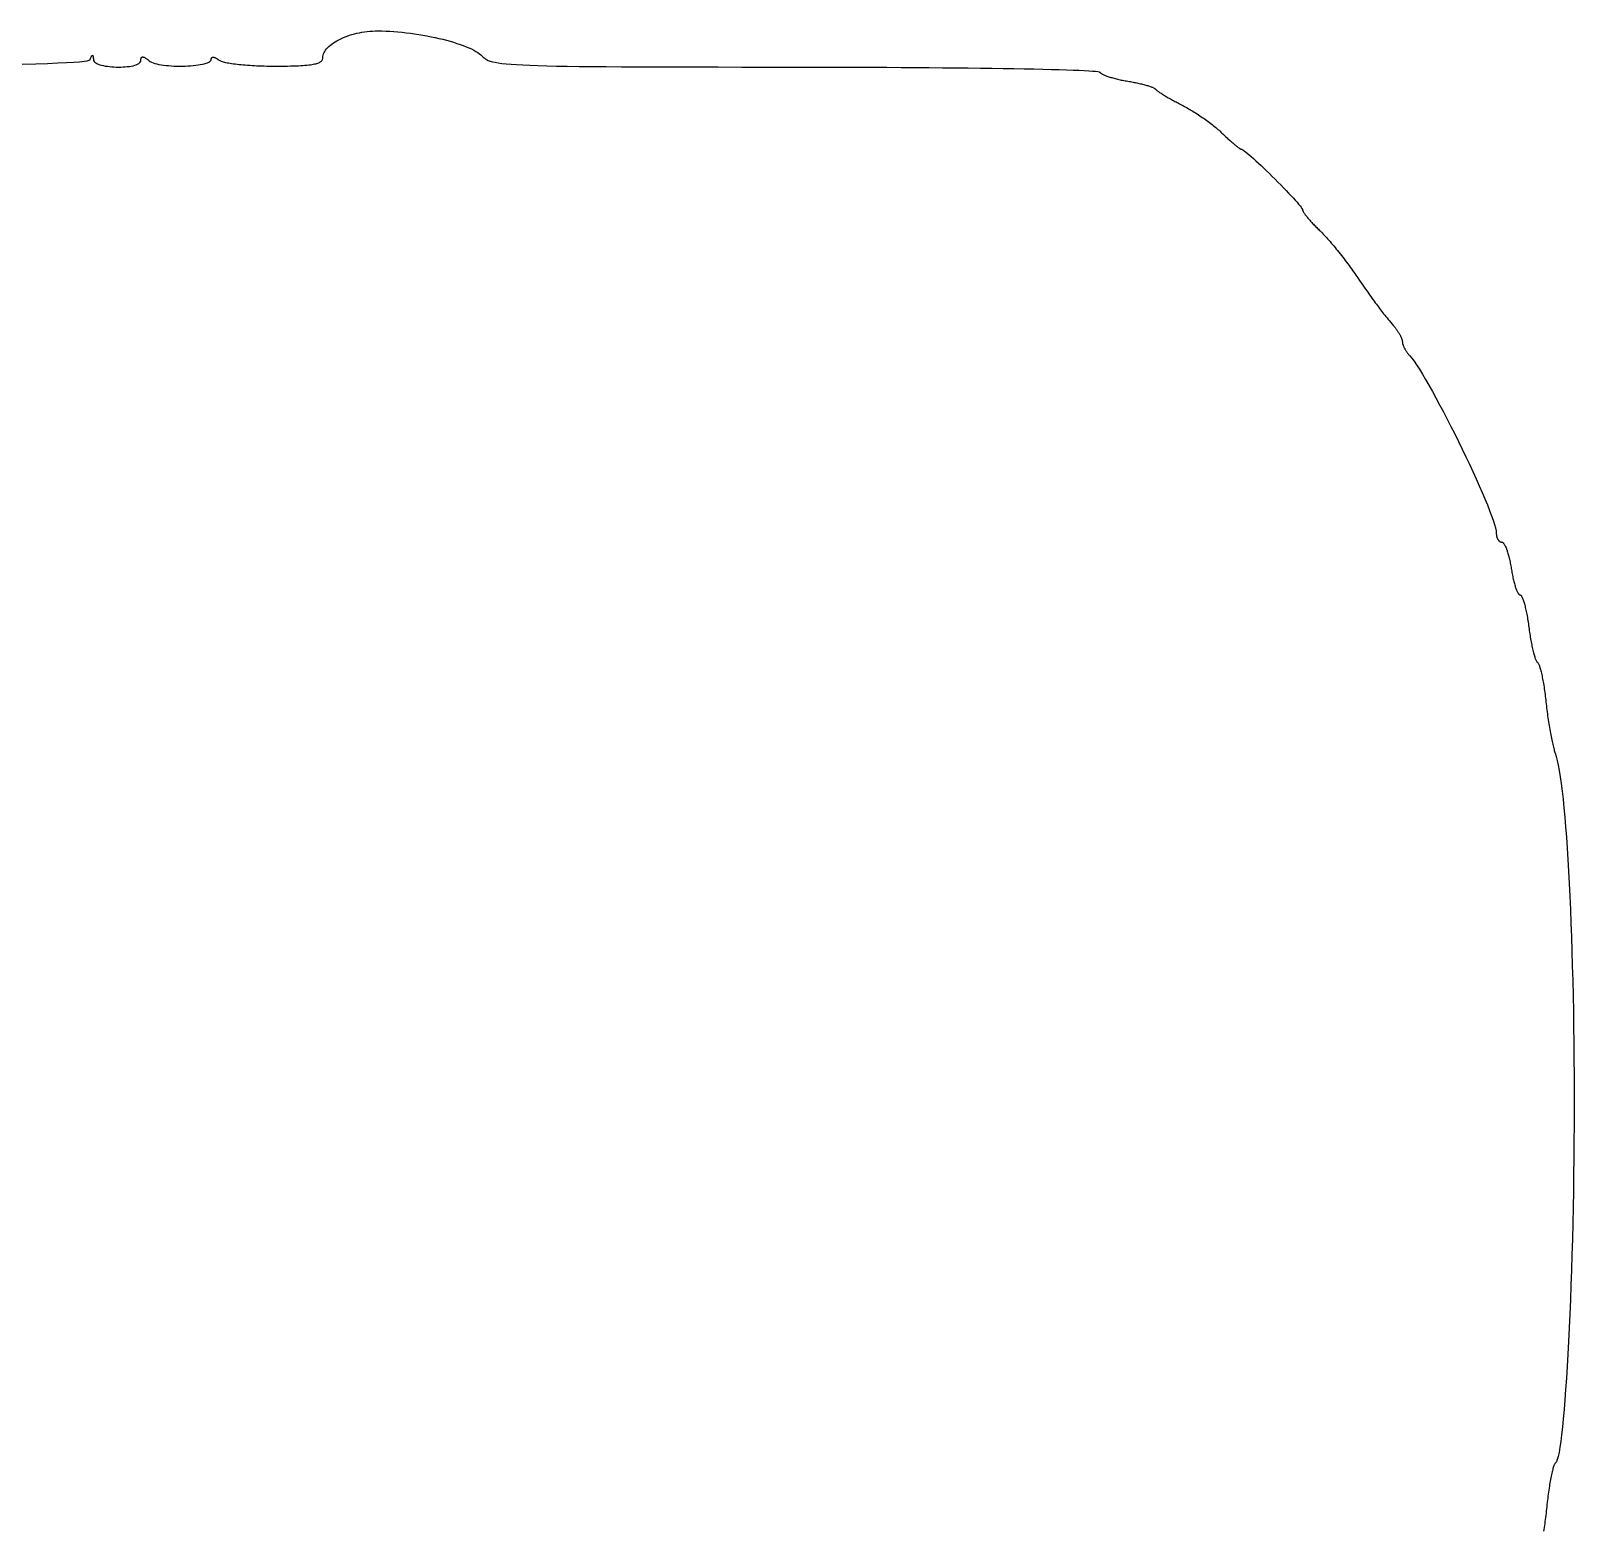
# Model space of a CAD drawing. Extents: x 30.9 to 78.4, y 89.6 to 108.4.
# Drawn here: x 66.39 to 75.43, y 98.48 to 107.26 of the extents above; entities that cross this region are included whole.
import ezdxf

# ---------------------------------------------------------------- set-up
doc = ezdxf.new("R2010")
doc.units = 0
doc.layers.get('0').update_dxf_attribs({"linetype": 'CONTINUOUS'})

msp = doc.modelspace()

# ---------------------------------------------------------------- linework, layer by layer
at = {"color": 7}
for points in [[(68.1018, 107.1004), (68.1023, 107.1081), (68.1037, 107.1159), (68.1061, 107.1236), (68.1094, 107.1312), (68.1136, 107.1387), (68.1186, 107.1462), (68.1244, 107.1535), (68.131, 107.1608), (68.1383, 107.1679), (68.1464, 107.1748), (68.1551, 107.1816), (68.1645, 107.1882), (68.1745, 107.1946), (68.185, 107.2008), (68.1962, 107.2068), (68.2079, 107.2125), (68.22, 107.218), (68.2326, 107.2232), (68.2457, 107.2281), (68.2592, 107.2327), (68.273, 107.2369), (68.2872, 107.2409), (68.3016, 107.2445), (68.3164, 107.2477), (68.3314, 107.2506), (68.3466, 107.253), (68.362, 107.2551), (68.3775, 107.2567), (68.3932, 107.2578), (68.4089, 107.2586), (68.4247, 107.2588)], [(68.4247, 107.2588), (68.4475, 107.2586), (68.4708, 107.2579), (68.4944, 107.2567), (68.5182, 107.2552), (68.5424, 107.2532), (68.5667, 107.2509), (68.5911, 107.2481), (68.6155, 107.245), (68.6399, 107.2416), (68.6642, 107.2378), (68.6883, 107.2337), (68.7122, 107.2293), (68.7359, 107.2247), (68.7591, 107.2197), (68.7819, 107.2146), (68.8043, 107.2092), (68.826, 107.2035), (68.8472, 107.1977), (68.8676, 107.1917), (68.8873, 107.1855), (68.9062, 107.1792), (68.9242, 107.1727), (68.9412, 107.1661), (68.9572, 107.1594), (68.9721, 107.1526), (68.9858, 107.1458), (68.9984, 107.1388), (69.0096, 107.1319), (69.0195, 107.1249), (69.028, 107.1179), (69.0349, 107.1109)], [(66.3418, 107.0642), (66.4213, 107.0662), (66.4909, 107.0683), (66.5511, 107.0705), (66.6022, 107.0728), (66.6445, 107.0753), (66.6785, 107.0779), (66.7046, 107.0807), (66.7232, 107.0836), (66.7345, 107.0867), (66.7391, 107.0899)], [(66.7391, 107.0899), (66.7404, 107.0931), (66.7417, 107.0961), (66.7429, 107.0989), (66.744, 107.1015), (66.7451, 107.1038), (66.7461, 107.106), (66.7471, 107.1079), (66.748, 107.1096), (66.7489, 107.1111), (66.7497, 107.1124), (66.7505, 107.1135), (66.7513, 107.1143), (66.752, 107.115), (66.7526, 107.1154), (66.7532, 107.1156), (66.7538, 107.1156), (66.7544, 107.1154), (66.7549, 107.115), (66.7554, 107.1143), (66.7558, 107.1135), (66.7562, 107.1124), (66.7566, 107.1111), (66.757, 107.1096), (66.7573, 107.1079), (66.7576, 107.106), (66.7579, 107.1038), (66.7582, 107.1015), (66.7585, 107.0989), (66.7587, 107.0961), (66.759, 107.0931), (66.7592, 107.0899)], [(66.7592, 107.0899), (66.7603, 107.0847), (66.7631, 107.0799), (66.7673, 107.0754), (66.7729, 107.0712), (66.7797, 107.0674), (66.7876, 107.0638), (66.7966, 107.0606), (66.8066, 107.0577), (66.8173, 107.0552), (66.8287, 107.0529), (66.8407, 107.0511), (66.8533, 107.0495), (66.8661, 107.0483), (66.8793, 107.0474), (66.8926, 107.0468), (66.9059, 107.0466), (66.9192, 107.0467), (66.9323, 107.0472), (66.9451, 107.048), (66.9575, 107.0492), (66.9695, 107.0507), (66.9808, 107.0526), (66.9913, 107.0548), (67.0011, 107.0574), (67.0099, 107.0603), (67.0176, 107.0636), (67.0242, 107.0673), (67.0295, 107.0713), (67.0335, 107.0757), (67.0359, 107.0804), (67.0367, 107.0855)], [(67.0367, 107.0855), (67.0368, 107.0881), (67.0369, 107.0905), (67.0371, 107.0927), (67.0374, 107.0948), (67.0378, 107.0967), (67.0383, 107.0984), (67.0389, 107.0999), (67.0396, 107.1013), (67.0404, 107.1025), (67.0413, 107.1035), (67.0422, 107.1043), (67.0433, 107.105), (67.0445, 107.1055), (67.0458, 107.1058), (67.0472, 107.1059), (67.0487, 107.1058), (67.0503, 107.1056), (67.052, 107.1052), (67.0539, 107.1046), (67.0558, 107.1038), (67.0579, 107.1029), (67.0601, 107.1018), (67.0624, 107.1005), (67.0648, 107.099), (67.0674, 107.0974), (67.07, 107.0955), (67.0728, 107.0935), (67.0758, 107.0914), (67.0788, 107.089), (67.082, 107.0865), (67.0853, 107.0838)], [(67.0853, 107.0838), (67.0915, 107.0794), (67.0992, 107.0754), (67.1082, 107.0717), (67.1184, 107.0684), (67.1298, 107.0653), (67.1421, 107.0626), (67.1554, 107.0602), (67.1694, 107.0581), (67.1841, 107.0564), (67.1994, 107.0549), (67.2151, 107.0538), (67.2311, 107.0529), (67.2474, 107.0524), (67.2637, 107.0522), (67.2801, 107.0522), (67.2963, 107.0526), (67.3123, 107.0533), (67.328, 107.0542), (67.3432, 107.0555), (67.3578, 107.057), (67.3718, 107.0588), (67.3849, 107.0609), (67.3972, 107.0632), (67.4084, 107.0659), (67.4185, 107.0688), (67.4274, 107.072), (67.4349, 107.0755), (67.4409, 107.0792), (67.4453, 107.0832), (67.4481, 107.0874), (67.449, 107.0919)], [(67.449, 107.0919), (67.4491, 107.0936), (67.4493, 107.0952), (67.4495, 107.0966), (67.4499, 107.0979), (67.4504, 107.0991), (67.4511, 107.1002), (67.4518, 107.1011), (67.4526, 107.1019), (67.4535, 107.1027), (67.4545, 107.1032), (67.4556, 107.1037), (67.4568, 107.1041), (67.458, 107.1043), (67.4594, 107.1044), (67.4608, 107.1044), (67.4623, 107.1043), (67.4639, 107.104), (67.4655, 107.1036), (67.4673, 107.1032), (67.469, 107.1026), (67.4709, 107.1018), (67.4728, 107.101), (67.4748, 107.1), (67.4768, 107.099), (67.4789, 107.0978), (67.481, 107.0965), (67.4831, 107.0951), (67.4854, 107.0935), (67.4876, 107.0919), (67.4899, 107.0901), (67.4922, 107.0882)], [(67.4922, 107.0882), (67.4949, 107.0863), (67.4983, 107.0844), (67.5025, 107.0826), (67.5073, 107.0808), (67.5128, 107.079), (67.519, 107.0773), (67.5258, 107.0755), (67.5332, 107.0739), (67.5412, 107.0723), (67.5498, 107.0707), (67.5589, 107.0691), (67.5685, 107.0677), (67.5786, 107.0662), (67.5892, 107.0648), (67.6002, 107.0635), (67.6117, 107.0623), (67.6235, 107.0611), (67.6358, 107.0599), (67.6483, 107.0589), (67.6613, 107.0579), (67.6745, 107.057), (67.688, 107.0561), (67.7018, 107.0554), (67.7158, 107.0547), (67.73, 107.0541), (67.7444, 107.0536), (67.759, 107.0531), (67.7737, 107.0528), (67.7886, 107.0526), (67.8036, 107.0524), (67.8186, 107.0524)], [(67.8186, 107.0524), (67.8394, 107.0524), (67.8592, 107.0525), (67.8781, 107.0527), (67.896, 107.0529), (67.9131, 107.0533), (67.9293, 107.0537), (67.9446, 107.0542), (67.9591, 107.0548), (67.9727, 107.0555), (67.9855, 107.0563), (67.9976, 107.0571), (68.0089, 107.0581), (68.0194, 107.0592), (68.0292, 107.0604), (68.0383, 107.0617), (68.0467, 107.0631), (68.0544, 107.0647), (68.0614, 107.0663), (68.0679, 107.0681), (68.0737, 107.07), (68.0789, 107.0721), (68.0835, 107.0743), (68.0875, 107.0766), (68.091, 107.079), (68.094, 107.0816), (68.0965, 107.0844), (68.0984, 107.0873), (68.0999, 107.0903), (68.101, 107.0935), (68.1016, 107.0969), (68.1018, 107.1004)], [(69.0349, 107.1109), (69.0404, 107.1052), (69.0463, 107.0999), (69.0531, 107.0948), (69.0611, 107.0901), (69.0705, 107.0858), (69.0817, 107.0817), (69.095, 107.0779), (69.1108, 107.0744), (69.1293, 107.0712), (69.1508, 107.0682), (69.1757, 107.0655), (69.2042, 107.063), (69.2368, 107.0608), (69.2736, 107.0588), (69.3151, 107.0569), (69.3615, 107.0553), (69.4131, 107.0539), (69.4703, 107.0526), (69.5334, 107.0515), (69.6026, 107.0506), (69.6784, 107.0497), (69.7609, 107.0491), (69.8506, 107.0485), (69.9478, 107.048), (70.0526, 107.0477), (70.1656, 107.0474), (70.2869, 107.0472), (70.417, 107.0471), (70.556, 107.047), (70.7044, 107.0469), (70.8624, 107.0469)], [(70.8624, 107.0469), (70.9561, 107.0469), (71.0486, 107.0468), (71.1398, 107.0466), (71.2296, 107.0463), (71.3178, 107.0459), (71.4043, 107.0455), (71.489, 107.045), (71.5718, 107.0444), (71.6525, 107.0438), (71.7311, 107.0431), (71.8073, 107.0423), (71.881, 107.0415), (71.9522, 107.0406), (72.0208, 107.0397), (72.0865, 107.0387), (72.1492, 107.0376), (72.2089, 107.0365), (72.2654, 107.0354), (72.3185, 107.0342), (72.3682, 107.033), (72.4144, 107.0317), (72.4568, 107.0304), (72.4954, 107.029), (72.53, 107.0276), (72.5606, 107.0262), (72.587, 107.0248), (72.609, 107.0233), (72.6266, 107.0218), (72.6396, 107.0202), (72.6479, 107.0187), (72.6513, 107.0171)], [(72.6513, 107.0171), (72.6525, 107.0155), (72.654, 107.0138), (72.656, 107.0121), (72.6583, 107.0104), (72.6609, 107.0086), (72.6639, 107.0069), (72.6673, 107.005), (72.6709, 107.0032), (72.6748, 107.0014), (72.6791, 106.9995), (72.6836, 106.9976), (72.6884, 106.9957), (72.6935, 106.9939), (72.6988, 106.992), (72.7043, 106.9901), (72.71, 106.9882), (72.716, 106.9864), (72.7222, 106.9846), (72.7286, 106.9827), (72.7351, 106.9809), (72.7418, 106.9792), (72.7487, 106.9775), (72.7557, 106.9758), (72.7628, 106.9741), (72.7701, 106.9725), (72.7774, 106.9709), (72.7849, 106.9694), (72.7924, 106.968), (72.8001, 106.9666), (72.8078, 106.9652), (72.8155, 106.9639)], [(72.8155, 106.9639), (72.8232, 106.9627), (72.8309, 106.9614), (72.8385, 106.96), (72.8461, 106.9586), (72.8535, 106.9571), (72.8609, 106.9557), (72.8682, 106.9541), (72.8753, 106.9526), (72.8823, 106.951), (72.8891, 106.9494), (72.8958, 106.9478), (72.9024, 106.9462), (72.9087, 106.9445), (72.9149, 106.9429), (72.9209, 106.9412), (72.9266, 106.9396), (72.9321, 106.9379), (72.9374, 106.9362), (72.9425, 106.9346), (72.9473, 106.9329), (72.9518, 106.9313), (72.956, 106.9297), (72.9599, 106.9281), (72.9636, 106.9265), (72.9669, 106.925), (72.9699, 106.9235), (72.9725, 106.922), (72.9748, 106.9206), (72.9767, 106.9192), (72.9783, 106.9178), (72.9794, 106.9165)], [(72.9794, 106.9165), (72.9806, 106.9151), (72.9821, 106.9136), (72.984, 106.9119), (72.9862, 106.91), (72.9887, 106.908), (72.9915, 106.9058), (72.9947, 106.9035), (72.9981, 106.9011), (73.0019, 106.8985), (73.0059, 106.8958), (73.0101, 106.893), (73.0146, 106.8901), (73.0194, 106.8871), (73.0244, 106.884), (73.0296, 106.8809), (73.035, 106.8776), (73.0406, 106.8743), (73.0463, 106.8709), (73.0523, 106.8674), (73.0584, 106.8639), (73.0647, 106.8603), (73.0711, 106.8567), (73.0777, 106.8531), (73.0844, 106.8495), (73.0912, 106.8458), (73.098, 106.8421), (73.105, 106.8384), (73.1121, 106.8347), (73.1192, 106.831), (73.1263, 106.8273), (73.1336, 106.8236)], [(73.1336, 106.8236), (73.1409, 106.8199), (73.1484, 106.8159), (73.156, 106.8117), (73.1638, 106.8073), (73.1717, 106.8028), (73.1798, 106.7981), (73.1879, 106.7932), (73.196, 106.7882), (73.2043, 106.7831), (73.2126, 106.7778), (73.2209, 106.7725), (73.2292, 106.767), (73.2375, 106.7615), (73.2458, 106.7559), (73.254, 106.7502), (73.2622, 106.7445), (73.2703, 106.7387), (73.2783, 106.7329), (73.2862, 106.7271), (73.294, 106.7213), (73.3016, 106.7155), (73.3091, 106.7097), (73.3164, 106.704), (73.3235, 106.6983), (73.3304, 106.6926), (73.3371, 106.687), (73.3436, 106.6815), (73.3498, 106.6761), (73.3557, 106.6707), (73.3613, 106.6655), (73.3667, 106.6604)], [(73.3667, 106.6604), (73.3718, 106.6554), (73.377, 106.6505), (73.3821, 106.6456), (73.3871, 106.6408), (73.3922, 106.6362), (73.3971, 106.6316), (73.402, 106.627), (73.4069, 106.6226), (73.4116, 106.6184), (73.4163, 106.6142), (73.4209, 106.6102), (73.4253, 106.6062), (73.4297, 106.6025), (73.4339, 106.5988), (73.438, 106.5954), (73.442, 106.5921), (73.4458, 106.5889), (73.4495, 106.5859), (73.453, 106.5831), (73.4564, 106.5805), (73.4596, 106.5781), (73.4626, 106.5759), (73.4654, 106.5739), (73.468, 106.5721), (73.4704, 106.5705), (73.4725, 106.5691), (73.4745, 106.568), (73.4762, 106.5671), (73.4777, 106.5665), (73.479, 106.5661), (73.4799, 106.5659)], [(73.4799, 106.5659), (73.4835, 106.5649), (73.4889, 106.562), (73.4959, 106.5573), (73.5044, 106.5508), (73.5143, 106.5429), (73.5254, 106.5335), (73.5377, 106.5228), (73.551, 106.511), (73.5652, 106.4981), (73.5801, 106.4843), (73.5957, 106.4698), (73.6117, 106.4545), (73.6281, 106.4388), (73.6448, 106.4226), (73.6615, 106.4062), (73.6783, 106.3896), (73.6948, 106.373), (73.7111, 106.3565), (73.727, 106.3402), (73.7424, 106.3243), (73.7571, 106.3089), (73.771, 106.2941), (73.784, 106.28), (73.7959, 106.2669), (73.8067, 106.2547), (73.8161, 106.2436), (73.8242, 106.2338), (73.8306, 106.2253), (73.8354, 106.2184), (73.8384, 106.2131), (73.8394, 106.2096)], [(73.8394, 106.2096), (73.8395, 106.2081), (73.8399, 106.2064), (73.8406, 106.2045), (73.8415, 106.2023), (73.8427, 106.1999), (73.8441, 106.1974), (73.8457, 106.1946), (73.8476, 106.1916), (73.8497, 106.1885), (73.8519, 106.1852), (73.8544, 106.1818), (73.8571, 106.1781), (73.86, 106.1744), (73.8631, 106.1705), (73.8663, 106.1665), (73.8698, 106.1623), (73.8733, 106.1581), (73.8771, 106.1537), (73.881, 106.1493), (73.885, 106.1448), (73.8892, 106.1402), (73.8935, 106.1355), (73.8979, 106.1307), (73.9024, 106.1259), (73.9071, 106.1211), (73.9118, 106.1162), (73.9167, 106.1113), (73.9216, 106.1064), (73.9266, 106.1015), (73.9317, 106.0965), (73.9368, 106.0916)], [(73.9368, 106.0916), (73.9422, 106.0865), (73.9477, 106.0809), (73.9535, 106.075), (73.9596, 106.0687), (73.9658, 106.0621), (73.9723, 106.0551), (73.9789, 106.0478), (73.9856, 106.0402), (73.9926, 106.0324), (73.9996, 106.0243), (74.0068, 106.0159), (74.0141, 106.0073), (74.0214, 105.9986), (74.0289, 105.9896), (74.0364, 105.9805), (74.0439, 105.9713), (74.0514, 105.9619), (74.059, 105.9524), (74.0666, 105.9428), (74.0741, 105.9332), (74.0816, 105.9235), (74.0891, 105.9137), (74.0965, 105.904), (74.1038, 105.8942), (74.1111, 105.8845), (74.1182, 105.8748), (74.1252, 105.8652), (74.132, 105.8557), (74.1387, 105.8462), (74.1452, 105.8369), (74.1516, 105.8277)], [(74.1516, 105.8277), (74.1623, 105.8121), (74.1724, 105.7973), (74.1821, 105.7832), (74.1913, 105.7699), (74.2001, 105.7572), (74.2084, 105.7451), (74.2164, 105.7336), (74.2241, 105.7227), (74.2314, 105.7122), (74.2385, 105.7022), (74.2453, 105.6926), (74.252, 105.6834), (74.2584, 105.6745), (74.2647, 105.6659), (74.2709, 105.6575), (74.277, 105.6494), (74.2831, 105.6413), (74.2891, 105.6334), (74.2951, 105.6255), (74.3012, 105.6177), (74.3074, 105.6098), (74.3137, 105.6019), (74.3201, 105.5939), (74.3267, 105.5857), (74.3335, 105.5774), (74.3406, 105.5688), (74.3479, 105.5599), (74.3555, 105.5507), (74.3635, 105.5411), (74.3718, 105.5311), (74.3805, 105.5207)], [(74.3805, 105.5207), (74.3828, 105.5179), (74.385, 105.5151), (74.3872, 105.5123), (74.3894, 105.5094), (74.3915, 105.5064), (74.3936, 105.5034), (74.3957, 105.5004), (74.3977, 105.4974), (74.3996, 105.4944), (74.4015, 105.4913), (74.4034, 105.4883), (74.4051, 105.4852), (74.4069, 105.4822), (74.4085, 105.4792), (74.4101, 105.4762), (74.4116, 105.4732), (74.413, 105.4703), (74.4144, 105.4674), (74.4156, 105.4645), (74.4168, 105.4617), (74.4179, 105.459), (74.4189, 105.4563), (74.4199, 105.4537), (74.4207, 105.4512), (74.4214, 105.4487), (74.422, 105.4464), (74.4225, 105.4441), (74.4229, 105.4419), (74.4232, 105.4399), (74.4234, 105.4379), (74.4235, 105.4361)], [(74.4235, 105.4361), (74.4235, 105.4342), (74.4237, 105.4323), (74.424, 105.4303), (74.4244, 105.4281), (74.4249, 105.4259), (74.4255, 105.4236), (74.4262, 105.4212), (74.4271, 105.4188), (74.428, 105.4163), (74.429, 105.4137), (74.4301, 105.4111), (74.4313, 105.4084), (74.4326, 105.4057), (74.4339, 105.4029), (74.4353, 105.4001), (74.4368, 105.3973), (74.4384, 105.3945), (74.4401, 105.3916), (74.4418, 105.3888), (74.4436, 105.3859), (74.4454, 105.383), (74.4473, 105.3802), (74.4492, 105.3773), (74.4512, 105.3745), (74.4533, 105.3717), (74.4554, 105.3689), (74.4575, 105.3662), (74.4597, 105.3635), (74.4619, 105.3609), (74.4641, 105.3583), (74.4664, 105.3557)], [(74.4664, 105.3557), (74.4784, 105.3415), (74.4919, 105.3234), (74.5069, 105.3015), (74.5232, 105.2763), (74.5408, 105.2479), (74.5593, 105.2167), (74.5788, 105.1829), (74.5991, 105.1468), (74.6201, 105.1086), (74.6415, 105.0688), (74.6634, 105.0274), (74.6855, 104.9849), (74.7077, 104.9415), (74.7299, 104.8974), (74.7519, 104.8529), (74.7736, 104.8084), (74.795, 104.764), (74.8157, 104.7201), (74.8358, 104.677), (74.855, 104.6349), (74.8733, 104.594), (74.8904, 104.5547), (74.9064, 104.5173), (74.9209, 104.482), (74.934, 104.4491), (74.9454, 104.4189), (74.955, 104.3916), (74.9628, 104.3675), (74.9685, 104.347), (74.972, 104.3302), (74.9732, 104.3174)], [(74.9732, 104.3174), (74.9732, 104.3146), (74.9734, 104.3118), (74.9736, 104.3091), (74.9739, 104.3064), (74.9743, 104.3037), (74.9747, 104.3011), (74.9753, 104.2986), (74.9759, 104.2961), (74.9766, 104.2937), (74.9773, 104.2913), (74.9782, 104.289), (74.979, 104.2868), (74.98, 104.2847), (74.981, 104.2826), (74.9821, 104.2807), (74.9832, 104.2788), (74.9844, 104.277), (74.9856, 104.2753), (74.9869, 104.2738), (74.9883, 104.2723), (74.9896, 104.2709), (74.9911, 104.2697), (74.9925, 104.2685), (74.994, 104.2675), (74.9956, 104.2666), (74.9971, 104.2658), (74.9987, 104.2652), (75.0004, 104.2647), (75.002, 104.2643), (75.0037, 104.2641), (75.0054, 104.264)], [(75.0054, 104.264), (75.0072, 104.2638), (75.0089, 104.2632), (75.0108, 104.2621), (75.0126, 104.2607), (75.0145, 104.2588), (75.0164, 104.2566), (75.0183, 104.254), (75.0203, 104.2511), (75.0222, 104.2478), (75.0242, 104.2441), (75.0262, 104.2402), (75.0281, 104.2359), (75.0301, 104.2313), (75.0321, 104.2264), (75.034, 104.2213), (75.036, 104.2159), (75.0379, 104.2102), (75.0398, 104.2043), (75.0417, 104.1981), (75.0435, 104.1917), (75.0454, 104.1851), (75.0471, 104.1783), (75.0489, 104.1712), (75.0506, 104.164), (75.0522, 104.1567), (75.0538, 104.1491), (75.0554, 104.1415), (75.0568, 104.1336), (75.0582, 104.1257), (75.0596, 104.1176), (75.0609, 104.1094)], [(75.0609, 104.1094), (75.0621, 104.1012), (75.0635, 104.0932), (75.0648, 104.0852), (75.0663, 104.0774), (75.0678, 104.0697), (75.0693, 104.0622), (75.0709, 104.0548), (75.0725, 104.0476), (75.0741, 104.0406), (75.0758, 104.0338), (75.0775, 104.0272), (75.0793, 104.0208), (75.081, 104.0146), (75.0828, 104.0087), (75.0846, 104.003), (75.0864, 103.9976), (75.0882, 103.9924), (75.09, 103.9875), (75.0918, 103.983), (75.0936, 103.9787), (75.0954, 103.9747), (75.0971, 103.9711), (75.0989, 103.9678), (75.1006, 103.9648), (75.1024, 103.9622), (75.1041, 103.96), (75.1057, 103.9582), (75.1074, 103.9567), (75.109, 103.9557), (75.1105, 103.955), (75.112, 103.9548)], [(75.112, 103.9548), (75.1135, 103.9546), (75.1151, 103.9538), (75.1167, 103.9525), (75.1183, 103.9507), (75.12, 103.9484), (75.1217, 103.9457), (75.1235, 103.9425), (75.1252, 103.9389), (75.127, 103.9349), (75.1288, 103.9304), (75.1306, 103.9256), (75.1324, 103.9203), (75.1342, 103.9147), (75.136, 103.9088), (75.1378, 103.9025), (75.1397, 103.8958), (75.1415, 103.8889), (75.1432, 103.8816), (75.145, 103.874), (75.1468, 103.8662), (75.1485, 103.8581), (75.1502, 103.8497), (75.1519, 103.8411), (75.1535, 103.8323), (75.1551, 103.8233), (75.1567, 103.8141), (75.1582, 103.8046), (75.1596, 103.7951), (75.161, 103.7853), (75.1624, 103.7754), (75.1637, 103.7654)], [(75.1637, 103.7654), (75.165, 103.7554), (75.1663, 103.7454), (75.1677, 103.7355), (75.1692, 103.7258), (75.1707, 103.7162), (75.1722, 103.7067), (75.1738, 103.6974), (75.1754, 103.6883), (75.1771, 103.6793), (75.1787, 103.6706), (75.1804, 103.662), (75.1822, 103.6537), (75.1839, 103.6457), (75.1857, 103.6379), (75.1874, 103.6304), (75.1892, 103.6232), (75.191, 103.6162), (75.1928, 103.6096), (75.1945, 103.6033), (75.1963, 103.5974), (75.1981, 103.5919), (75.1998, 103.5867), (75.2015, 103.5819), (75.2033, 103.5775), (75.2049, 103.5735), (75.2066, 103.57), (75.2082, 103.5669), (75.2098, 103.5643), (75.2113, 103.5621), (75.2128, 103.5605), (75.2143, 103.5593)], [(75.2143, 103.5593), (75.2158, 103.5581), (75.2173, 103.5564), (75.2188, 103.5541), (75.2204, 103.5512), (75.222, 103.5478), (75.2236, 103.5439), (75.2253, 103.5395), (75.227, 103.5346), (75.2287, 103.5293), (75.2304, 103.5235), (75.2321, 103.5173), (75.2339, 103.5107), (75.2356, 103.5037), (75.2374, 103.4962), (75.2391, 103.4885), (75.2409, 103.4804), (75.2426, 103.4719), (75.2443, 103.4631), (75.246, 103.4541), (75.2477, 103.4447), (75.2494, 103.4351), (75.251, 103.4252), (75.2526, 103.4151), (75.2542, 103.4048), (75.2557, 103.3943), (75.2572, 103.3836), (75.2586, 103.3727), (75.26, 103.3617), (75.2614, 103.3505), (75.2627, 103.3393), (75.2639, 103.3279)], [(75.2639, 103.3279), (75.2651, 103.3164), (75.2664, 103.3048), (75.2678, 103.2932), (75.2693, 103.2815), (75.2708, 103.2698), (75.2723, 103.2581), (75.2739, 103.2464), (75.2756, 103.2348), (75.2773, 103.2232), (75.279, 103.2117), (75.2808, 103.2003), (75.2826, 103.1891), (75.2845, 103.1779), (75.2864, 103.167), (75.2882, 103.1562), (75.2902, 103.1457), (75.2921, 103.1354), (75.294, 103.1253), (75.2959, 103.1155), (75.2979, 103.106), (75.2998, 103.0969), (75.3018, 103.088), (75.3037, 103.0795), (75.3056, 103.0714), (75.3075, 103.0637), (75.3094, 103.0565), (75.3112, 103.0496), (75.313, 103.0433), (75.3148, 103.0374), (75.3166, 103.032), (75.3183, 103.0272)], [(75.3183, 103.0272), (75.3244, 103.0082), (75.3304, 102.9848), (75.3363, 102.9571), (75.3421, 102.9253), (75.3478, 102.8894), (75.3533, 102.8496), (75.3587, 102.806), (75.364, 102.7587), (75.3691, 102.7079), (75.374, 102.6537), (75.3788, 102.5962), (75.3834, 102.5356), (75.3878, 102.4718), (75.392, 102.4052), (75.3961, 102.3358), (75.3999, 102.2638), (75.4036, 102.1892), (75.407, 102.1121), (75.4102, 102.0328), (75.4132, 101.9514), (75.4159, 101.8679), (75.4184, 101.7825), (75.4207, 101.6953), (75.4227, 101.6064), (75.4244, 101.5161), (75.4259, 101.4243), (75.4271, 101.3312), (75.428, 101.237), (75.4287, 101.1417), (75.429, 101.0455), (75.429, 100.9486)], [(75.429, 100.9486), (75.4288, 100.8509), (75.4282, 100.7532), (75.4273, 100.6558), (75.4261, 100.5589), (75.4246, 100.4626), (75.4228, 100.3672), (75.4208, 100.2729), (75.4185, 100.1799), (75.4159, 100.0884), (75.4132, 99.9987), (75.4102, 99.9108), (75.4069, 99.825), (75.4035, 99.7416), (75.3999, 99.6606), (75.3961, 99.5824), (75.3922, 99.5072), (75.3881, 99.4351), (75.3838, 99.3663), (75.3794, 99.3011), (75.3749, 99.2397), (75.3702, 99.1822), (75.3655, 99.1289), (75.3606, 99.0799), (75.3557, 99.0356), (75.3507, 98.996), (75.3456, 98.9615), (75.3405, 98.9321), (75.3353, 98.9081), (75.3302, 98.8898), (75.325, 98.8772), (75.3197, 98.8707)], [(75.3197, 98.8707), (75.3183, 98.8694), (75.3168, 98.8675), (75.3152, 98.865), (75.3136, 98.8618), (75.312, 98.8581), (75.3103, 98.8538), (75.3086, 98.8489), (75.3069, 98.8435), (75.3051, 98.8376), (75.3034, 98.8312), (75.3016, 98.8243), (75.2998, 98.817), (75.298, 98.8092), (75.2962, 98.801), (75.2944, 98.7923), (75.2926, 98.7833), (75.2909, 98.7739), (75.2891, 98.7642), (75.2873, 98.7541), (75.2856, 98.7437), (75.2839, 98.7331), (75.2822, 98.7221), (75.2805, 98.7109), (75.2789, 98.6994), (75.2773, 98.6877), (75.2757, 98.6758), (75.2742, 98.6637), (75.2727, 98.6515), (75.2713, 98.639), (75.2699, 98.6265), (75.2686, 98.6138)], [(75.2686, 98.6138), (75.2673, 98.6011), (75.266, 98.5885), (75.2645, 98.576), (75.263, 98.5635), (75.2615, 98.5512), (75.2599, 98.5391), (75.2583, 98.5271), (75.2566, 98.5152), (75.2549, 98.5036), (75.2532, 98.4923), (75.2514, 98.4811), (75.2496, 98.4702)]]:
    msp.add_lwpolyline(points, dxfattribs=at)

doc.saveas('drawing.dxf')
